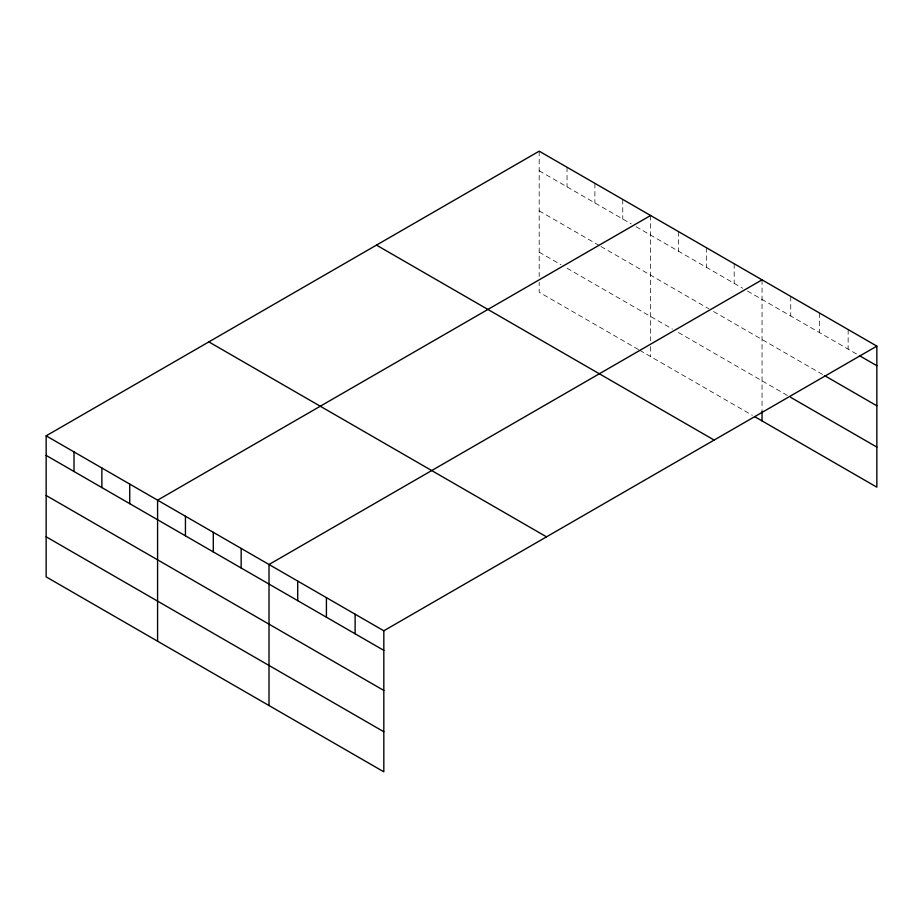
<?xml version="1.0" encoding="UTF-8"?>
<svg xmlns="http://www.w3.org/2000/svg" width="923" height="923" viewBox="0 0 923 923"><rect width="100%" height="100%" fill="white"/><g stroke="black" fill="none" stroke-linecap="round" stroke-linejoin="round"><path stroke-width="0.69" stroke-dasharray="4.62 3.46" d="M539.182 170.767L631.228 223.908M636.074 226.712L742.657 288.241M747.503 291.045L856.879 354.19M539.182 210.848L599.742 245.806M600.954 246.51L708.749 308.744M713.594 311.547L823.189 374.819M539.182 252.141L560.976 264.728M567.034 268.224L672.417 329.061M678.463 332.557L790.746 397.386M638.497 349.563L539.182 292.222L539.182 282.207M639.708 350.267L752.349 415.304M848.145 329.557L848.145 349.148M819.451 312.989L819.451 332.58M790.746 296.421L790.746 316.001M762.04 279.842L762.04 409.443M734.189 263.759L734.189 283.349M706.326 247.676L706.326 267.266M678.463 231.592L678.463 251.183M650.611 215.509L650.611 340.806M650.611 346.54L650.611 356.555M622.748 199.426L622.748 219.016M594.897 183.342L594.897 202.933M567.034 167.259L567.034 186.85M539.182 151.176L539.182 276.473"/><path stroke-width="1.38" d="M46.15 435.829L383.818 630.778L383.818 771.824L46.15 576.875L46.15 435.829L539.182 151.176L876.85 346.125L876.85 487.171L754.772 416.7M650.611 215.509L157.579 500.162L157.579 641.208M762.04 279.842L269.008 564.495L269.008 705.541M383.818 630.778L876.85 346.125M859.382 355.632L876.85 365.716M824.435 375.534L876.85 405.797M790.746 397.386L876.85 447.09M376.48 245.114L714.148 440.063M208.852 341.891L546.52 536.84M46.15 455.408L383.818 650.369M46.15 495.489L383.818 690.45M46.15 536.794L383.818 731.743M762.04 410.873L762.04 420.888M355.124 614.21L355.124 633.789M326.419 597.631L326.419 617.222M297.714 581.063L297.714 600.654M241.157 548.412L241.157 568.003M213.294 532.329L213.294 551.919M185.442 516.245L185.442 535.836M129.728 484.079L129.728 503.658M101.865 467.996L101.865 487.575M74.013 451.912L74.013 471.491"/></g></svg>
